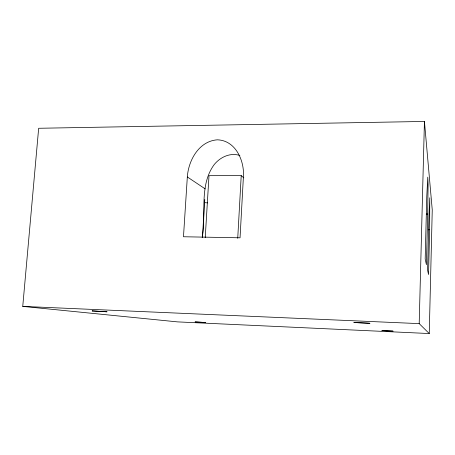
<?xml version="1.0" encoding="UTF-8"?>
<svg xmlns="http://www.w3.org/2000/svg" width="455" height="455" viewBox="0 0 455 455"><rect width="100%" height="100%" fill="white"/><g stroke="black" fill="none" stroke-linecap="round" stroke-linejoin="round"><path stroke-width="0.68" d="M427.672 214.06L428.092 184.429L427.768 177.131L426.779 196.549L425.18 259.003L426.409 264.685L427.672 214.06L426.267 214.043M429.639 229.769L429.782 197.783L428.968 215.306L427.586 270.162L428.536 274.558L429.639 229.769L428.229 229.747M429.247 333.549L432.25 209.88L424.435 121.451L38.664 128.276L22.75 306.391L177.507 321.884L429.247 333.549L419.197 323.624L22.75 306.391M419.197 323.624L424.435 121.451M237.732 238.278L241.218 175.63L208.999 175.675L205.228 237.629M202.208 237.544C206.422 213.645 198.846 185.458 214.225 164.551C220.288 157.089 230.321 152.328 239.853 155.485M202.469 236.975L204.767 199.466M187.329 176.955L183.479 236.754L240.047 237.8L243.402 176.898C244.608 160.797 235.633 140.362 217.342 139.816C199.011 141.113 188.438 160.285 187.329 176.955L205.194 188.888M241.218 175.63L243.812 177.842M207.463 202.873A9.31 1.655 3.8 0 1 204.517 202.589M353.922 322.51L369.841 323.272L353.922 322.51M381.961 330.592L392.989 331.126L381.961 330.592M195.172 321.952L205.455 322.504L195.172 321.952M92.541 310.913L92.155 310.941L107.073 311.8L92.541 310.913"/></g></svg>
